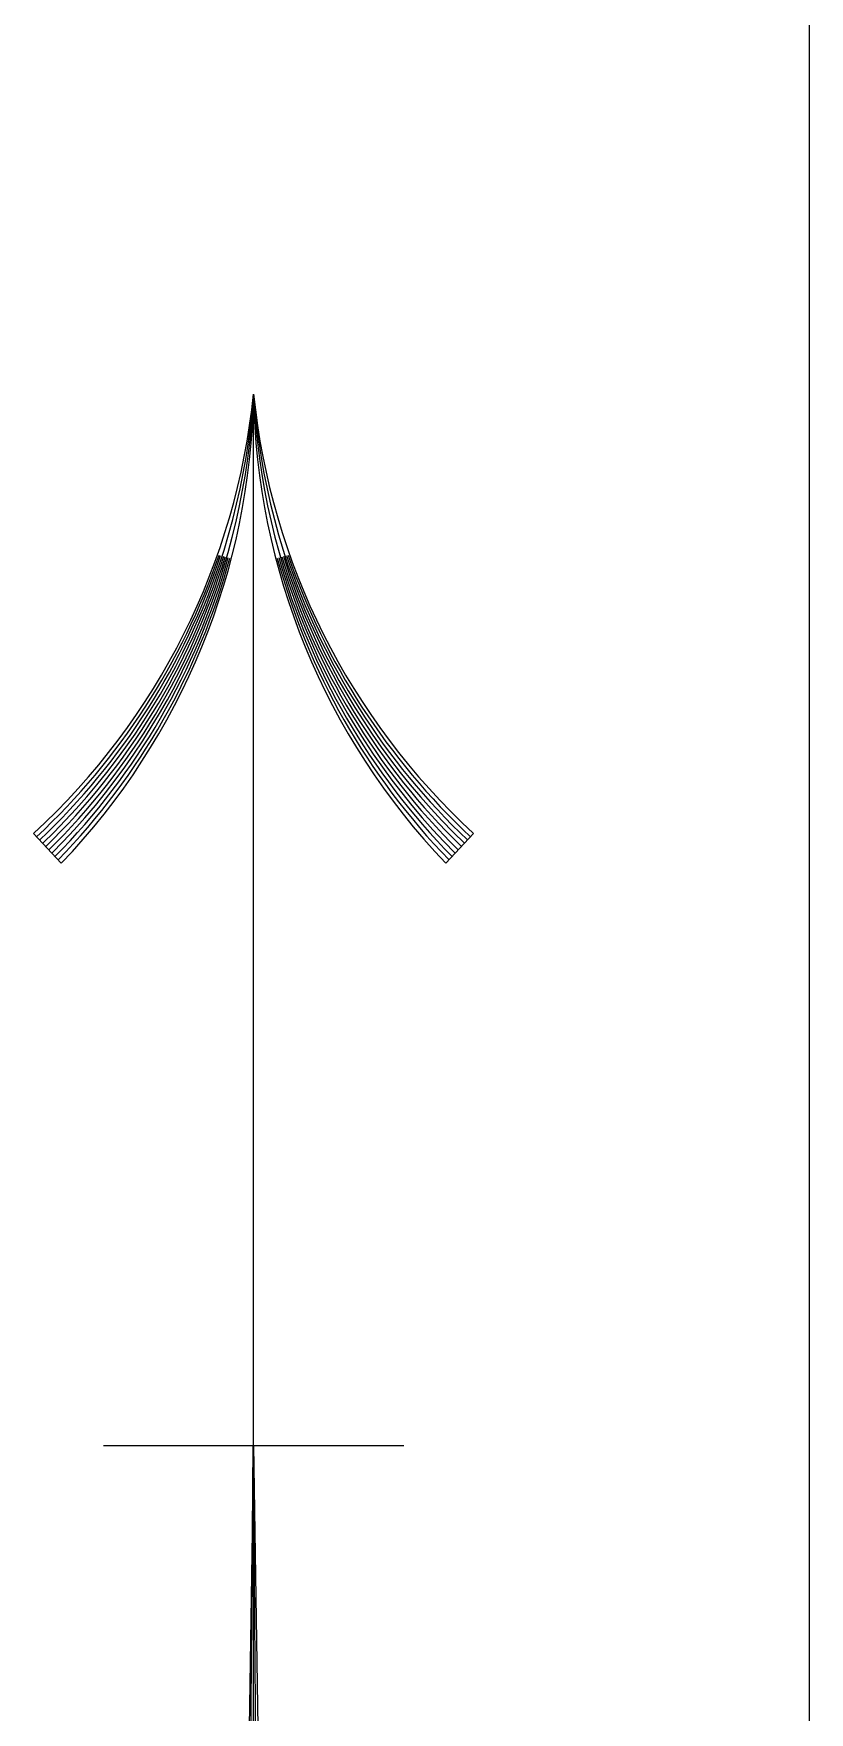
# Model space of a CAD drawing. Extents: x 218905 to 220683, y 733077 to 734679.
# Drawn here: x 220618.4 to 220682.9, y 734318.9 to 734458.6 of the extents above; entities that cross this region are included whole.
import ezdxf

# ---------------------------------------------------------------- set-up
doc = ezdxf.new("R2010")
doc.units = 0
doc.header["$LTSCALE"] = 0.3
doc.layers.add('DRWS001', color=2, linetype='Continuous')

# ---------------------------------------------------------------- blocks, each defined once
blk = doc.blocks.new('BORDER')
at = {"color": 2}
blk.add_line((1, 0), (1, 1), dxfattribs=at)
blk = doc.blocks.new('SUNORTHR')
at = {"color": 0}
for p, q in [((0, 65), (0, 100)), ((-6.404, 84.382), (-7.32, 85.377)), ((6.404, 84.382), (7.32, 85.377)), ((0, 65), (0, 68.5)), ((-5, 65), (5, 65)), ((0, 65), (-1, 0)), ((-0.026, 65), (-0.5, 0)), ((0, 65), (1, 0)), ((0, 0), (0, 65)), ((0.5, 0), (0, 65))]:
    blk.add_line(p, q, dxfattribs=at)
for centre, start, end in [((-22.937, 102.338), 312.6361, 354.1795), ((-22.995, 101.67), 313.8673, 355.8462), ((-23.034, 101), 315.066, 357.5129), ((-23.053, 100.33), 316.2314, 359.1795), ((22.937, 102.338), 185.8205, 227.3639), ((22.995, 101.67), 184.1538, 226.1327), ((23.034, 101), 182.4871, 224.934), ((23.053, 100.33), 180.8205, 223.7686), ((-22.958, 102.116), 313.0501, 341.088), ((-22.978, 101.893), 313.4605, 341.6348), ((-23.01, 101.447), 314.2705, 342.7246), ((-23.023, 101.224), 314.6701, 343.2675), ((-23.042, 100.777), 315.4581, 344.3496), ((-23.049, 100.554), 315.8466, 344.8888), ((23.049, 100.554), 195.1112, 224.1534), ((23.042, 100.777), 195.6504, 224.5419), ((23.023, 101.224), 196.7325, 225.3299), ((23.01, 101.447), 197.2754, 225.7295), ((22.978, 101.893), 198.3652, 226.5395), ((22.958, 102.116), 198.912, 226.9499)]:
    blk.add_arc(centre, 23.056, start, end, dxfattribs=at)

msp = doc.modelspace()

# ---------------------------------------------------------------- block references
at = {"layer": 'DRWS001', "xscale": 1750, "yscale": 1500}
msp.add_blockref('BORDER', (218932.92, 733178.59), dxfattribs=at)
at = {"layer": 'DRWS001', "xscale": 2.5, "yscale": 2.5, "zscale": 2.5}
msp.add_blockref('SUNORTHR', (220636.67, 734178.59), dxfattribs=at)

doc.saveas('drawing.dxf')
